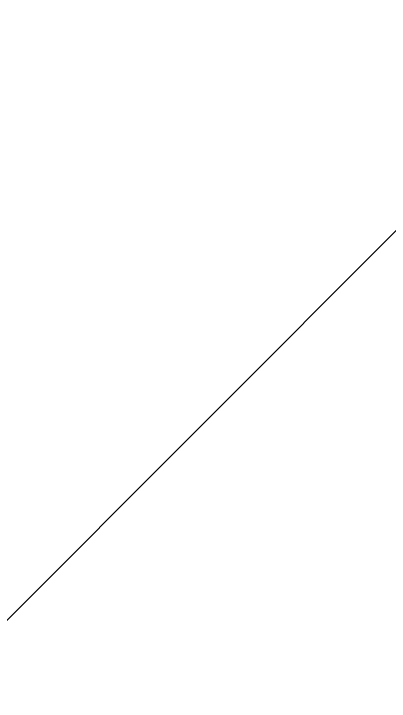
# Model space of a CAD drawing. Header units: millimetres. Extents: x 538266 to 1167394, y 114608 to 637157.
# Drawn here: x 829586 to 830289, y 178802 to 180088 of the extents above; entities that cross this region are included whole.
import ezdxf

# ---------------------------------------------------------------- set-up
doc = ezdxf.new("R2010")
doc.units = ezdxf.units.MM
doc.layers.add('ФВ-5', color=7, linetype='Continuous')

msp = doc.modelspace()

# ---------------------------------------------------------------- hatches: boundary and pattern name
at = {"layer": 'ФВ-5'}
h = msp.add_hatch(dxfattribs=at)
h.set_pattern_fill('ANSI31', color=3, scale=300)
h.paths.add_polyline_path([(836927.8, 185313.2), (836927.8, 185314.2), (836927.8, 185768.2), (836707.8, 185768.2), (836707.8, 186188.2), (829357.8, 186188.2), (829357.8, 185313.2), (829356.5, 182013.2), (829357.8, 182013.2), (829357.8, 181113.2), (829357.4, 180053.9, -0.256444), (829457.6, 179871.3, -0.284268), (829337.8, 179677.8), (829337.8, 179248.7, -0.284268), (829457.6, 179055.2, -0.284268), (829337.8, 178861.6), (829337.8, 177964.9, -0.284268), (829457.6, 177771.3, -0.255743), (829357.8, 177589.1), (829357.8, 177113.2), (832809.7, 177113.2, -0.594367), (833189.8, 177113.2), (834927.8, 177113.2), (834927.8, 177413.2), (835827.8, 177413.2), (835827.8, 177113.2), (835907.8, 177113.2), (835907.8, 177533.2), (836927.8, 177533.2), (836927.8, 177613.2), (836927.8, 181113.2), (836927.8, 182013.2), (836927.8, 182187.1, -0.260437), (836824.9, 182371.3, -0.260437), (836927.8, 182555.6)])
h.paths.add_polyline_path([(832635.7, 182246.9), (832085.7, 182246.9, -1), (832085.7, 182846.9), (832635.7, 182846.9, -1)], flags=16)
h.paths.add_polyline_path([(831759.1, 177835.7), (832772.3, 177835.7), (832772.3, 178295.2), (831759.1, 178295.2)], flags=24)
h.paths.add_polyline_path([(831489.4, 178262.2), (833042, 178262.2), (833042, 178459.8), (831489.4, 178459.8)], flags=24)
h.paths.add_polyline_path([(831574.9, 181966.7), (833127.6, 181966.7), (833127.6, 182164.3), (831574.9, 182164.3)], flags=24)
h.paths.add_polyline_path([(831769.6, 182278.8), (832951.7, 182278.8), (832951.7, 182814.9), (831769.6, 182814.9)], flags=24)
h.paths.add_polyline_path([(836449.7, 185729.8), (836739.4, 185729.8), (836739.4, 185955.3), (836449.7, 185955.3)], flags=24)

doc.saveas('drawing.dxf')
